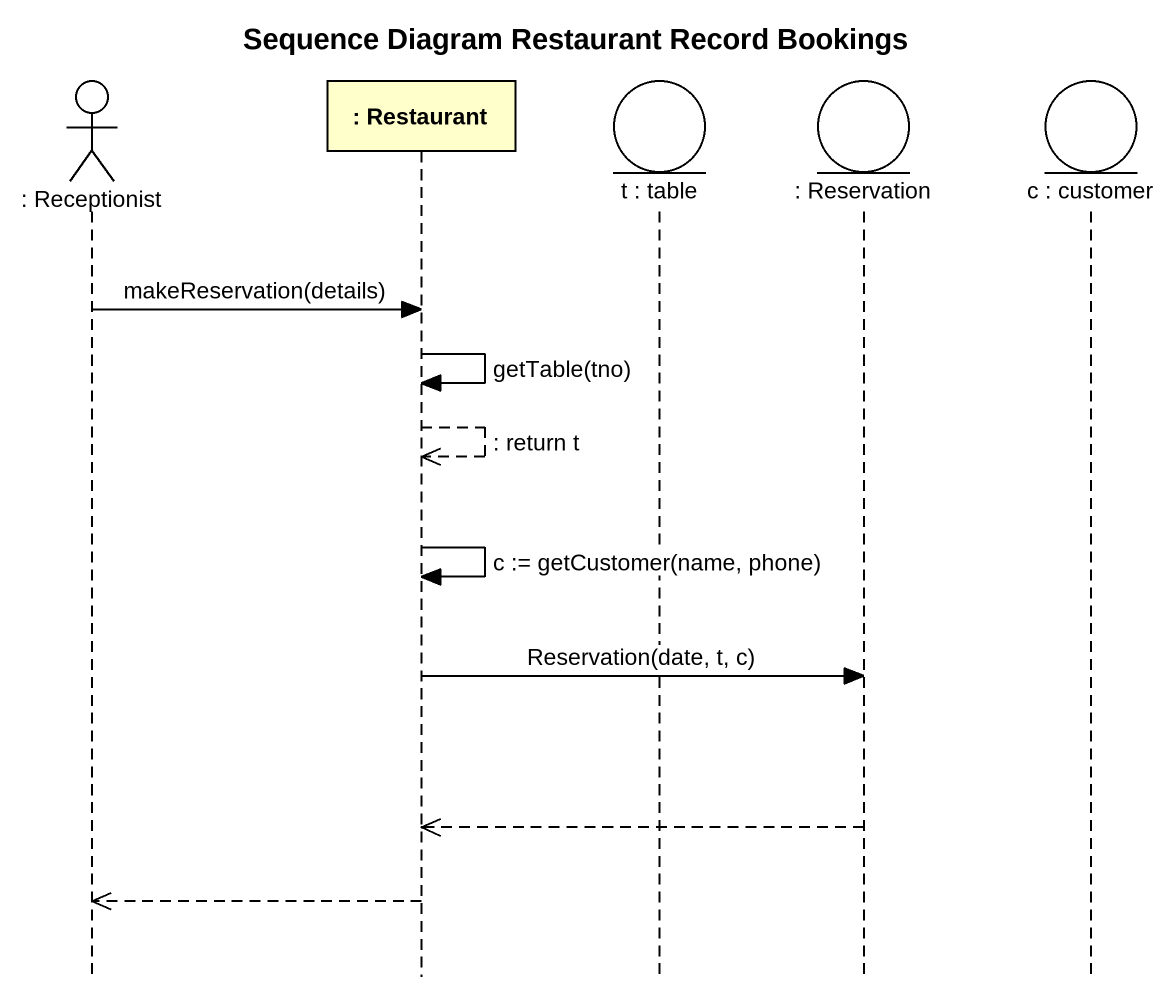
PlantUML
@startuml
title Sequence Diagram Restaurant Record Bookings
hide footbox
actor ": Receptionist" as Receptionist
participant ": Restaurant" as Restaurant
entity "t : table" as t_table
entity ": Reservation" as Reservation
entity "c : customer" as c_customer

Receptionist -> Restaurant : makeReservation(details)
Restaurant -> Restaurant : getTable(tno)
Restaurant -->> Restaurant : : return t
Restaurant -> Restaurant : c := getCustomer(name, phone)
Restaurant -> Reservation : Reservation(date, t, c)
Reservation -->> Restaurant
Restaurant -->> Receptionist
@enduml
